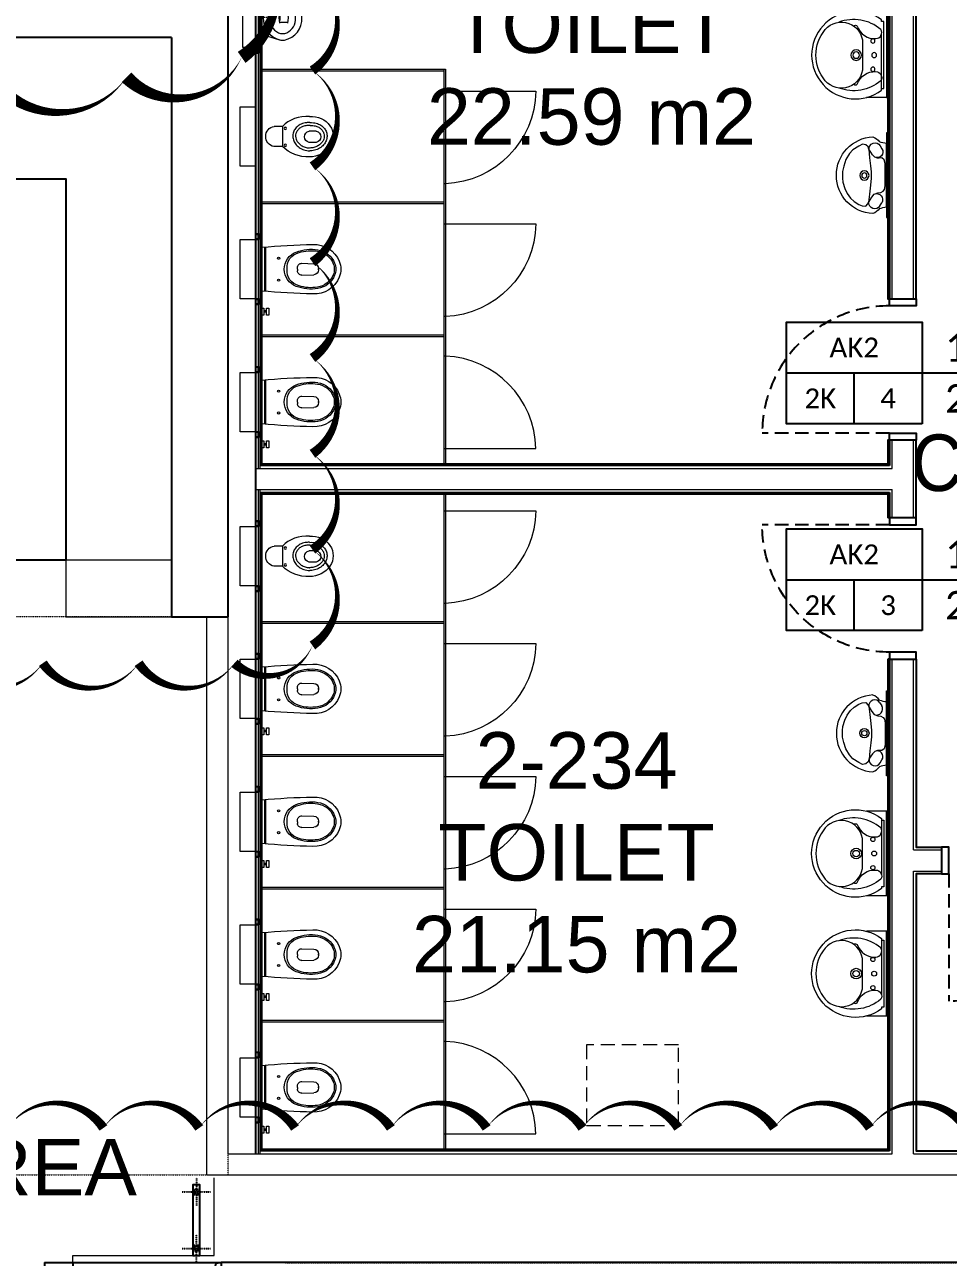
# Model space of a CAD drawing. Header units: metres. Extents: x -9891 to 773, y -8413 to 232.
# Drawn here: x -3607 to -2954, y -7926 to -7054 of the extents above; entities that cross this region are included whole.
import ezdxf
from ezdxf.enums import TextEntityAlignment as Align

# ---------------------------------------------------------------- set-up
doc = ezdxf.new("R2010")
doc.units = ezdxf.units.M
doc.header["$LTSCALE"] = 0.01
doc.header["$MEASUREMENT"] = 0
for name, pattern in [('AM_DIN_G_W050', [13.75, 9.75, -1.5, 1, -1.5]), ('DASHDOT2', [0.5, 0.25, -0.125, 0, -0.125]), ('DASHED2', [9.525, 6.35, -3.175]), ('DOT2', [0.125, 0, -0.125]), ('HIDDEN', [9.525, 6.35, -3.175]), ('HIDDEN2', [0.1875, 0.125, -0.0625])]:
    doc.linetypes.add(name, pattern=pattern)
doc.layers.get('0').update_dxf_attribs({"color": 30, "lineweight": 0})
for name, color, linetype in [('AG-02', 152, 'Continuous'), ('AG-DOOR', 2, 'Continuous'), ('AG-DOOR-NOTATION-WOODDEN', 60, 'Continuous'), ('AG-DOOR-OPENING', 9, 'HIDDEN'), ('AG-HANDRAIL', 20, 'Continuous'), ('AG-PLASTER', 73, 'Continuous'), ('AG-STEEL', 122, 'Continuous'), ('AR-ESCALATOR', 3, 'Continuous'), ('KPL1', 143, 'Continuous'), ('V-2_Column', 160, 'Continuous'), ('V-5_Mechanical', 222, 'Continuous')]:
    doc.layers.add(name, color=color, linetype=linetype)
for name, color, linetype, lineweight in [('AG-Furniture', 9, 'Continuous', 9), ('AG-Slab_Hole', 163, 'Continuous', 20), ('AG-Wall', 4, 'Continuous', 20), ('AG-WALL-GYP-GREEN', 83, 'Continuous', 20), ('AI-040 @ 250', 2, 'Continuous', 20), ('HOLD', 7, 'Continuous', 0), ('SP2-Flooring', 4, 'DASHED2', 9)]:
    doc.layers.add(name, color=color, linetype=linetype, lineweight=lineweight)
doc.styles.add('ARIAL', font='arial.ttf', dxfattribs={"width": 0.9})
doc.styles.add('CALIBRI LIGHT', font='calibril.ttf')

# ---------------------------------------------------------------- blocks, each defined once
blk = doc.blocks.new('*U8')
at = {"style": 'ARIAL'}
for tag, p in [('NO', (1.676, 0.8)), ('MAHAL', (1.676, -1.8)), ('ALAN', (1.676, -4.4))]:
    blk.add_attdef(tag, text='', height=1.6, dxfattribs=at).set_placement(p, align=Align.MIDDLE_CENTER)
blk = doc.blocks.new('Slab_9_1', base_point=(-85902.5, -46600))
at = {"layer": 'SP2-Flooring', "color": 209}
blk.add_lwpolyline([(-38980, -75100), (-38200, -75100), (-38200, -76100), (-33218.4, -76100), (-33218.4, -71000), (-33108.1, -71000), (-30850, -71000), (-30850, -67050), (-47400, -67050)], dxfattribs=at)
blk = doc.blocks.new('*U188')
blk.add_lwpolyline([(1000, -450), (2200, -450), (2200, 450), (1000, 450)], close=True)
for points in [[(2200, 0), (0, 0)], [(1600, -450), (1600, 0)]]:
    blk.add_lwpolyline(points)
at = {"style": 'CALIBRI LIGHT'}
for tag, height, p in [('GENİŞLİK', 250, (500, 225)), ('KAPIKODU', 175, (1600, 225)), ('YÜKSEKLİK', 250, (500, -225)), ('KATTAKI.SAYISI', 175, (1300, -225)), ('BULUNDUGU.KAT', 175, (1900, -225))]:
    blk.add_attdef(tag, text='', height=height, dxfattribs=at).set_placement(p, align=Align.MIDDLE_CENTER)
blk = doc.blocks.new('KAPI-100_2')
at = {"layer": 'AG-DOOR', "ltscale": 0.3}
for points in [[(-24, 95), (-24, 100), (-5, 100), (-5, 95)], [(-24, 0), (-24, 5), (-5, 5), (-5, 0)]]:
    blk.add_lwpolyline(points, close=True, dxfattribs=at)
at = {"layer": 'AG-DOOR-OPENING', "ltscale": 150}
blk.add_lwpolyline([(-24, 5), (-114, 5)], dxfattribs=at)
blk.add_arc((-24, 5), 90, 90, 180, dxfattribs=at)
blk = doc.blocks.new('gomme-klozet')
for p, q in [((35, 305.9), (15, 305.9)), ((35, 295.9), (15, 295.9)), ((20, -155.9), (20, 157.7)), ((28, -155.9), (28, 157.7)), ((253.5, 0.9), (253.5, 12.5)), ((253.5, 0.9), (253.5, -10.7)), ((284.3, 42.5), (369.2, 39.9)), ((403.1, 5), (403.1, 0.9)), ((403.1, 0.9), (403.1, 5)), ((403.1, 0.9), (403.1, -3.2)), ((403.1, -3.2), (403.1, 0.9)), ((284.3, -40.7), (369.2, -38.2))]:
    blk.add_line(p, q)
for points in [[(0, 325.9), (0, 275.9), (15, 275.9), (15, 325.9)], [(35, 325.9), (35, 275.9), (50, 275.9), (50, 325.9)], [(-152.5, 210.8), (-152.5, -209.2), (-42.5, -209.2), (-42.5, 210.8)]]:
    blk.add_lwpolyline(points, close=True)
for centre, radius, start, end in [((452.6, -4823.6), 5000, 91.03182, 95.19398), ((372.9, -14.1), 190, 22.02431, 93.1129), ((290, 0.9), 130, 110.57991, 180), ((289.5, 11.8), 110, 103.19326, 185.68241), ((349.8, -158.3), 300, 80.87192, 110.57991), ((349.8, -158.3), 290, 80.87192, 107.12731), ((372.9, -14.1), 144, 22.02431, 80.87192), ((372.9, -14.1), 154, 22.02431, 80.87192), ((120, 78.4), 7.5, 90, 270), ((120, 78.4), 7.5, 270, 90), ((290, 0.9), 130, 180, 249.42009), ((289.5, -10), 110, 174.31759, 256.80674), ((283.5, 12.5), 30, 88.293, 180), ((368.1, 5), 35, 0, 88.293), ((410, 0.9), 104, 0, 22.02431), ((410, 0.9), 104, 337.97569, 0), ((410, 0.9), 114, 0, 22.02431), ((410, 0.9), 114, 337.97569, 0), ((410, 0.9), 150, 0, 22.02431), ((410, 0.9), 150, 337.97569, 0), ((120, -76.6), 7.5, 90, 270), ((120, -76.6), 7.5, 270, 90), ((283.5, -10.7), 30, 180, 271.707), ((372.9, 15.9), 190, 266.8871, 337.97569), ((368.1, -3.2), 35, 271.707, 0), ((372.9, 15.9), 144, 279.12808, 337.97569), ((372.9, 15.9), 154, 279.12808, 337.97569), ((452.6, 4825.4), 5000, 264.80602, 268.96818), ((349.8, 160), 300, 249.42009, 279.12808), ((349.8, 160), 290, 252.87269, 279.12808)]:
    blk.add_arc(centre, radius, start, end)
at = {"layer": 'AG-STEEL'}
for points in [[(-22.5, 250.8), (-42.5, 250.8), (-42.5, 210.8), (-22.5, 210.8)], [(-22.5, 250.8), (-42.5, 250.8), (-42.5, 210.8), (-22.5, 210.8)], [(-24.5, 248.8), (-40.5, 248.8), (-40.5, 212.8), (-24.5, 212.8)], [(-24.5, 248.8), (-40.5, 248.8), (-40.5, 212.8), (-24.5, 212.8)], [(-22.5, -209.2), (-42.5, -209.2), (-42.5, -249.2), (-22.5, -249.2)], [(-22.5, -209.2), (-42.5, -209.2), (-42.5, -249.2), (-22.5, -249.2)], [(-24.5, -211.2), (-40.5, -211.2), (-40.5, -247.2), (-24.5, -247.2)], [(-24.5, -211.2), (-40.5, -211.2), (-40.5, -247.2), (-24.5, -247.2)]]:
    blk.add_lwpolyline(points, close=True, dxfattribs=at)
blk = doc.blocks.new('KLO')
for points in [[(-7.1, -11.9), (-7.1, -5.97)], [(7.25, -11.9), (7.25, -5.79)], [(-7.1, -11.9), (7.25, -11.9)], [(-3.78, -35.81), (-3.78, -30.78)], [(4.27, -35.81), (4.27, -30.78)]]:
    blk.add_lwpolyline(points)
for centre in [(-5.64, -14.03), (6.28, -14.03)]:
    blk.add_circle(centre, 0.83)
for centre, radius, start, end in [((0.09, -7.32), 7.32, 12.05249, 169.41688), ((0.24, -31.69), 4.13, 12.79425, 167.20575), ((0.24, -34.89), 4.13, 192.79425, 347.20575)]:
    blk.add_arc(centre, radius, start, end)
at = {"extrusion": (0, 0, -1)}
blk.add_ellipse((0.24, -27.02), major_axis=(3.55, 18.82), ratio=0.737136, start_param=4.361068, end_param=5.494285, dxfattribs=at)
for centre, major_axis, ratio, start_param, end_param in [((-0.09, -27.02), (-4.94, 19.24), 0.716394, 4.323603, 5.413839), ((0.24, -31.69), (2.3, 15.96), 0.883408, 1.656924, 4.879094)]:
    blk.add_ellipse(centre, major_axis=major_axis, ratio=ratio, start_param=start_param, end_param=end_param)
for points, knots in [([(-9.71, -31.33), (-9.77, -30.51), (-9.75, -29.68), (-9.51, -27.59), (-9.18, -26.34), (-8.21, -24.09), (-7.56, -23.09), (-6.07, -21.4), (-5.21, -20.72), (-3.39, -19.72), (-2.42, -19.4), (-0.43, -19.12), (0.59, -19.16), (2.62, -19.61), (3.63, -20.02), (5.54, -21.23), (6.44, -22.02), (8.01, -23.91), (8.67, -25.01), (9.67, -27.41), (10.01, -28.7), (10.21, -30.54), (10.24, -31.07), (10.23, -31.33)], [1.656924, 1.656924, 1.656924, 1.656924, 1.857697, 1.857697, 2.179092, 2.179092, 2.500487, 2.500487, 2.821881, 2.821881, 3.143276, 3.143276, 3.464671, 3.464671, 3.786066, 3.786066, 4.107461, 4.107461, 4.428856, 4.428856, 4.75025, 4.75025, 4.879094, 4.879094, 4.879094, 4.879094]), ([(-7.72, -31.46), (-7.76, -30.51), (-7.75, -29.83), (-7.57, -28.18), (-7.34, -27.22), (-6.66, -25.49), (-6.22, -24.71), (-5.2, -23.38), (-4.62, -22.83), (-3.4, -21.96), (-2.76, -21.65), (-1.43, -21.25), (-0.75, -21.16), (0.64, -21.2), (1.34, -21.33), (2.76, -21.85), (3.47, -22.23), (4.81, -23.26), (5.45, -23.9), (6.57, -25.4), (7.05, -26.26), (7.78, -28.11), (8.03, -29.11), (8.17, -30.31), (8.19, -30.51), (8.22, -30.88), (8.23, -31.05), (8.23, -31.23), (8.23, -31.28), (8.23, -31.3)], [1.656924, 1.656924, 1.656924, 1.656924, 1.851586, 1.851586, 2.140374, 2.140374, 2.429162, 2.429162, 2.71795, 2.71795, 3.006738, 3.006738, 3.295526, 3.295526, 3.584314, 3.584314, 3.873102, 3.873102, 4.161889, 4.161889, 4.450677, 4.450677, 4.739465, 4.739465, 4.794188, 4.794188, 4.84891, 4.84891, 4.879094, 4.879094, 4.879094, 4.879094]), ([(-9.71, -31.33), (-9.77, -32.15), (-9.75, -32.97), (-9.51, -35.07), (-9.18, -36.31), (-8.21, -38.56), (-7.56, -39.57), (-6.07, -41.26), (-5.21, -41.94), (-3.39, -42.94), (-2.42, -43.26), (-0.43, -43.54), (0.59, -43.5), (2.62, -43.05), (3.63, -42.63), (5.54, -41.43), (6.44, -40.64), (8.01, -38.75), (8.67, -37.65), (9.67, -35.25), (10.01, -33.96), (10.2, -32.21), (10.22, -31.77), (10.23, -31.33)], [1.656924, 1.656924, 1.656924, 1.656924, 1.857697, 1.857697, 2.179092, 2.179092, 2.500487, 2.500487, 2.821881, 2.821881, 3.143276, 3.143276, 3.464671, 3.464671, 3.786066, 3.786066, 4.107461, 4.107461, 4.428856, 4.428856, 4.75025, 4.75025, 4.857348, 4.857348, 4.857348, 4.857348]), ([(-7.72, -31.46), (-7.76, -32.14), (-7.75, -32.83), (-7.57, -34.48), (-7.34, -35.44), (-6.66, -37.17), (-6.22, -37.95), (-5.2, -39.28), (-4.62, -39.83), (-3.4, -40.69), (-2.76, -41.01), (-1.43, -41.41), (-0.75, -41.5), (0.64, -41.46), (1.34, -41.32), (2.76, -40.81), (3.47, -40.42), (4.81, -39.4), (5.45, -38.76), (6.57, -37.26), (7.05, -36.4), (7.78, -34.55), (8.03, -33.55), (8.2, -32.13), (8.23, -31.71), (8.23, -31.3)], [1.656924, 1.656924, 1.656924, 1.656924, 1.851588, 1.851588, 2.140375, 2.140375, 2.429162, 2.429162, 2.717949, 2.717949, 3.006737, 3.006737, 3.295524, 3.295524, 3.584311, 3.584311, 3.873098, 3.873098, 4.161885, 4.161885, 4.450673, 4.450673, 4.73946, 4.73946, 4.857348, 4.857348, 4.857348, 4.857348])]:
    blk.add_open_spline(points, degree=3, knots=knots)
blk = doc.blocks.new('A$C11A7012C')
at = {"layer": 'AG-Furniture'}
blk.add_lwpolyline([(0, -42), (0, 0), (11, 0), (11, -42)], close=True, dxfattribs=at)
at = {"layer": 'AG-Furniture', "xscale": -1, "rotation": 90}
blk.add_blockref('KLO', (18.05, -21.01), dxfattribs=at)
blk = doc.blocks.new('A$C43686071')
for p, q in [((53.96, 60.96), (38.77, 60.96)), ((49.46, 54.65), (49.46, 15.96)), ((53.96, 0.96), (38.77, 0.96))]:
    blk.add_line(p, q)
for points in [[(50.96, 7.28), (49.46, 7.28), (49.46, 6.09, -1.989975), (49.46, 55.84), (49.46, 54.65), (50.96, 54.65)], [(9.6, 12.86, 0.69845), (36.04, 22.56), (36.04, 39.37, 0.69845), (9.6, 49.06, 0.366646), (9.6, 12.86)]]:
    blk.add_lwpolyline(points, format="xyb", close=True)
for points in [[(29.73, 51.6, -0.361215), (32.28, 51.57, 0.349763), (45.46, 42.67, 0.574856), (48.9, 49.13, 0.271647), (19.16, 54.25, 0.271647)], [(29.73, 10.33, 0.361215), (32.28, 10.36, -0.349763), (45.46, 19.26, -0.574856), (48.9, 12.8, -0.271647), (19.16, 7.68, -0.271647)]]:
    blk.add_lwpolyline(points, format="xyb")
for centre, radius in [((43.28, 40.96), 1.5), ((31.46, 30.96), 3.75), ((31.46, 30.96), 2.25), ((44.21, 30.96), 1.75), ((43.28, 20.96), 1.5)]:
    blk.add_circle(centre, radius)
blk = doc.blocks.new('LAB1')
for points in [[(-22.45, 0), (22.45, 0)], [(-7.48, -0.93), (8.35, -0.93), (10.88, -1.6), (12.21, -3.32), (12.08, -5.19), (12.13, -6.51), (12.88, -8.38), (14.47, -9.84), (16.2, -11.17), (18.33, -12.5), (20.2, -13.03), (21.53, -14.76), (21.93, -17.02), (20.6, -19.68), (18.07, -23.8), (15.27, -26.19), (11.01, -28.72), (6.36, -30.31), (2.63, -31.24), (-2.03, -31.24), (-4.95, -30.98), (-9.34, -29.51), (-12.94, -27.92), (-16.26, -25.53), (-18.66, -22.87), (-20.79, -19.68), (-21.72, -17.15), (-21.85, -14.76), (-20.26, -13.16), (-17.46, -11.7), (-15.6, -10.5), (-13.34, -8.77), (-12.54, -6.25), (-12.14, -4.12), (-11.34, -2.39), (-10.01, -1.46), (-7.48, -0.93)], [(-21.67, -4.66), (-19.57, -3.37)], [(20.79, -4.53), (18.69, -3.25)], [(-19, -12.51), (-13.47, -11.83), (-6.95, -11.03), (-2.16, -10.64), (2.37, -10.64), (6.76, -11.03), (12.35, -11.83), (15.41, -12.1), (18.16, -12.39)]]:
    blk.add_lwpolyline(points)
for radius in [3.28, 1.85]:
    blk.add_circle((-0.15, -15.68), radius)
for centre, radius, start, end in [((-17.47, -13.36), 10.39, 126.10349, 158.8714), ((-19.54, -8.31), 4.23, 120.24784, 277.23002), ((-48.62, 3.42), 26.39, 341.48006, 352.55193), ((-17.31, -7.07), 4.33, 336.75087, 121.44309), ((16.4, -6.51), 3.99, 54.86265, 207.92266), ((18.66, -8.19), 4.23, 262.76998, 59.75216), ((48.62, 3.42), 26.39, 187.44807, 198.51994), ((17.47, -13.36), 10.39, 21.1286, 53.89651), ((0, -8.32), 27.2, 182.72526, 357.27474)]:
    blk.add_arc(centre, radius, start, end)
blk = doc.blocks.new('DURAVIT-PISUAR-PLAN')
at = {"color": 4, "linetype": 'AM_DIN_G_W050', "ltscale": 2}
blk.add_line((0, -69.4), (0, 17.4), dxfattribs=at)
for p, q in [((-2.5, -56.1), (2.5, -56.1)), ((-31, -124.1), (-31, -186)), ((-21.1, -130.7), (20.7, -130.7)), ((31, -124.2), (31, -186)), ((-2.5, -240.1), (2.5, -240.1))]:
    blk.add_line(p, q)
blk.add_lwpolyline([(158.8, -161.2, 0.094756), (158.8, -135, 0.028832), (154.4, -117.8), (118.1, -3.5, 0.32681), (113.4, 0), (-113.4, 0, 0.32681), (-118.1, -3.5), (-154.4, -117.8, 0.028832), (-158.8, -135, 0.094756), (-158.8, -161.2, 0.374692), (0, -285, 0.374692)], format="xyb", close=True)
for centre, radius, start, end in [((-8.4, -164.1), 153.2, 86.85668, 169.01905), ((-8.4, -164.1), 108.2, 86.85176, 155.15797), ((8.4, -164.1), 153.2, 10.98095, 93.14332), ((8.4, -164.1), 108.2, 24.84203, 93.14824), ((-43, -148.1), 70, 155.15797, 204.84203), ((-0.1, -315.3), 193.7, 78.47942, 101.60139), ((43, -148.1), 70, 335.15797, 24.84203), ((-8.4, -132.1), 108.2, 204.84203, 273.14824), ((-0.1, 5.2), 193.7, 258.39861, 281.52058), ((8.4, -132.1), 108.2, 266.85176, 335.15797)]:
    blk.add_arc(centre, radius, start, end)
blk = doc.blocks.new('A$C502F7B7C')
at = {"layer": 'AG-Furniture'}
blk.add_lwpolyline([(0, 4), (0, 46), (11, 46), (11, 4)], close=True, dxfattribs=at)
at = {"layer": 'AG-STEEL', "ltscale": 10}
for points in [[(11, 46), (9, 46), (9, 50), (11, 50)], [(9.2, 49.8), (10.8, 49.8), (10.8, 46.2), (9.2, 46.2)], [(11, 4), (9, 4), (9, 0), (11, 0)], [(9.2, 0.2), (10.8, 0.2), (10.8, 3.8), (9.2, 3.8)]]:
    blk.add_lwpolyline(points, close=True, dxfattribs=at)
at = {"layer": 'AG-Furniture', "ltscale": 0.0002, "xscale": 0.1, "yscale": 0.1, "zscale": 0.1, "rotation": 89.99999999999997}
blk.add_blockref('DURAVIT-PISUAR-PLAN', (13.25, 25), dxfattribs=at)
blk = doc.blocks.new('HNDR-PLN')
at = {"layer": 'AG-HANDRAIL', "linetype": 'DASHDOT2', "ltscale": 2}
for points in [[(0, -100), (0, 100)], [(-100, -0.3), (100, -0.3)]]:
    blk.add_lwpolyline(points, dxfattribs=at)
at = {"layer": 'AG-HANDRAIL', "color": 9, "linetype": 'HIDDEN2'}
blk.add_lwpolyline([(20, 19.7), (20, -20.3), (-20, -20.3), (-20, 19.7)], close=True, dxfattribs=at)
blk.add_circle((0, -0.3), 15, dxfattribs=at)
blk = doc.blocks.new('2VEST')
at = {"layer": 'AG-HANDRAIL', "ltscale": 0.3}
for points in [[(-20650, -4070), (-20650, -3570), (-20700, -3570), (-20700, -4070)], [(-11700, -3570), (-11700, -7550), (-11650, -7550), (-11650, -3570)], [(-20700, -7750), (-20700, -5700), (-20650, -5700), (-20650, -7700), (-20250, -7700), (-20250, -7750)]]:
    blk.add_lwpolyline(points, close=True, dxfattribs=at)
at = {"layer": 'AG-Slab_Hole', "ltscale": 0.3}
for points in [[(-21550, -4120), (-21550, -4070), (-20550, -4070), (-20550, -3520)], [(-19400, -7600), (-11800, -7600), (-11800, -3520)], [(-21550, -5650), (-21550, -5700), (-20550, -5700), (-20550, -7600), (-20200, -7600)]]:
    blk.add_lwpolyline(points, dxfattribs=at)
at = {"layer": 'AR-ESCALATOR'}
for p, q in [((-21750, -4120), (-21750, -5650)), ((-21550, -4120), (-21550, -5650))]:
    blk.add_line(p, q, dxfattribs=at)
at = {"layer": 'AR-ESCALATOR', "linetype": 'DOT2', "ltscale": 0.001}
for p, q in [((-11850, -4120), (-20043.4, -4120)), ((-15247.1, -5650), (-15253.5, -5650)), ((-15247.1, -5650), (-15253.5, -5650))]:
    blk.add_line(p, q, dxfattribs=at)
at = {"layer": 'AR-ESCALATOR'}
for points in [[(-21750, -4120), (-20499.9, -4120)], [(-20499.9, -4120), (-20499.9, -4226.5)], [(-16370.7, -4120), (-16364.3, -4120)], [(-11850, -4226.5), (-21050, -4226.5), (-21050, -4301.5), (-11850, -4301.5)], [(-16298.6, -4226.5), (-16292.2, -4226.5)], [(-16292.2, -4226.5), (-16298.6, -4226.5)], [(-20499.9, -4301.5), (-20499.9, -4385)], [(-16241.4, -4301.5), (-16247.8, -4301.5)], [(-16247.8, -4301.5), (-16241.4, -4301.5)], [(-19407.7, -4385), (-19407.7, -5385)], [(-19047.7, -4385), (-19047.7, -5385)], [(-18687.7, -4385), (-18687.7, -5385)], [(-18327.7, -4385), (-18327.7, -5385)], [(-17967.7, -4385), (-17967.7, -5385)], [(-17607.7, -4385), (-17607.7, -5385)], [(-17247.7, -4385), (-17247.7, -5385)], [(-16887.7, -4385), (-16887.7, -5385)], [(-16527.7, -4385), (-16527.7, -5385)], [(-16184.8, -4385), (-16191.3, -4385)], [(-16167.7, -4385), (-16167.7, -5385)], [(-15807.7, -4385), (-15807.7, -5385)], [(-15447.7, -4385), (-15447.7, -5385)], [(-15087.7, -4385), (-15087.7, -5385)], [(-14727.7, -4385), (-14727.7, -5385)], [(-14367.7, -4385), (-14367.7, -5385)], [(-14007.7, -4385), (-14007.7, -5385)], [(-13647.7, -4385), (-13647.7, -5385)], [(-12927.7, -4385), (-12927.7, -5385)], [(-12567.7, -4385), (-12567.7, -5385)], [(-12207.7, -4385), (-12207.7, -5385)], [(-19407.7, -4885), (-11850, -4885)], [(-20499.9, -5468.5), (-20499.9, -5385)], [(-11850, -5543.5), (-21050, -5543.5), (-21050, -5468.5), (-11850, -5468.5)], [(-15376.4, -5468.5), (-15370, -5468.5)], [(-20499.9, -5650), (-20499.9, -5543.5)], [(-15319.2, -5543.5), (-15325.6, -5543.5)], [(-20499.9, -5650), (-21750, -5650)], [(-15247.1, -5650), (-15253.5, -5650)]]:
    blk.add_lwpolyline(points, dxfattribs=at)
for points in [[(-11850, -4120), (-20499.9, -4120), (-20524, -4123.3, 0.286419), (-20538.4, -4134.8, 0.056277), (-20557.7, -4226.5)], [(-20558.1, -4301.5, 0.048643), (-20544.9, -4371, 0.290108), (-20530.8, -4383.3), (-20499.9, -4385), (-11850, -4385)], [(-20558.1, -5468.5, -0.048643), (-20544.9, -5399, -0.290108), (-20530.8, -5386.7), (-20499.9, -5385), (-11850, -5385)], [(-11850, -5650), (-20499.9, -5650), (-20524, -5646.7, -0.286419), (-20538.4, -5635.2, -0.056277), (-20557.7, -5543.5)]]:
    blk.add_lwpolyline(points, format="xyb", dxfattribs=at)
at = {"layer": 'AR-ESCALATOR', "linetype": 'DOT2', "ltscale": 0.001}
blk.add_lwpolyline([(-20043.4, -4120), (-11850, -4120)], dxfattribs=at)
at = {"layer": 'AR-ESCALATOR'}
blk.add_lwpolyline([(-18907.7, -5019), (-19407.7, -4885), (-18907.7, -4751)], close=True, dxfattribs=at)
for p, rotation in [((-20674.7, -3620), 270), ((-20674.7, -5750), 270), ((-11675.3, -7500), 90.00000000000004)]:
    blk.add_blockref('HNDR-PLN', p, dxfattribs=dict(rotation=rotation))
at = {"xscale": -1}
for p, rotation in [((-11675.3, -3620), 90), ((-20674.7, -4020), 270), ((-11675.3, -4913.3), 90), ((-11675.3, -6206.7), 90), ((-20674.7, -7725), 270), ((-20274.7, -7725), 270)]:
    blk.add_blockref('HNDR-PLN', p, dxfattribs=dict(at, rotation=rotation))

msp = doc.modelspace()

# ---------------------------------------------------------------- linework, layer by layer
at = {"layer": 'AG-02', "ltscale": 0.01}
msp.add_line((-3443.94, -7853.09), (-3443.94, -6865.09), dxfattribs=at)
at = {"layer": 'AG-Furniture'}
for p, q in [((-3439.69, -7085.49), (-3309.69, -7085.49)), ((-3439.69, -7086.69), (-3310.89, -7086.69)), ((-3310.89, -7085.49), (-3310.89, -7365.09)), ((-3309.69, -7085.49), (-3309.69, -7365.09)), ((-3439.69, -7179.49), (-3310.89, -7179.49)), ((-3439.69, -7180.69), (-3310.89, -7180.69)), ((-3439.69, -7273.49), (-3310.89, -7273.49)), ((-3439.69, -7274.69), (-3310.89, -7274.69)), ((-3310.89, -7386.09), (-3310.89, -7850.09)), ((-3309.69, -7386.09), (-3309.69, -7850.09)), ((-3439.69, -7476.49), (-3310.89, -7476.49)), ((-3439.69, -7477.69), (-3310.89, -7477.69)), ((-3439.69, -7570.49), (-3310.89, -7570.49)), ((-3439.69, -7571.69), (-3310.89, -7571.69)), ((-3439.69, -7664.49), (-3310.89, -7664.49)), ((-3439.69, -7665.69), (-3310.89, -7665.69)), ((-3439.69, -7758.49), (-3310.89, -7758.49)), ((-3439.69, -7759.69), (-3310.89, -7759.69))]:
    msp.add_line(p, q, dxfattribs=at)
at = {"layer": 'AG-Furniture', "color": 1}
for points in [[(-2997.44, -7045.59), (-2997.44, -7105.59), (-2996.44, -7105.59), (-2996.44, -7045.59)], [(-2997.44, -7130.59), (-2997.44, -7190.59), (-2996.44, -7190.59), (-2996.44, -7130.59)], [(-2997.44, -7585.59), (-2997.44, -7525.59), (-2996.44, -7525.59), (-2996.44, -7585.59)], [(-2997.44, -7670.59), (-2997.44, -7610.59), (-2996.44, -7610.59), (-2996.44, -7670.59)], [(-2997.44, -7755.59), (-2997.44, -7695.59), (-2996.44, -7695.59), (-2996.44, -7755.59)]]:
    msp.add_lwpolyline(points, close=True, dxfattribs=at)
at = {"layer": 'AG-Furniture', "ltscale": 150}
for points in [[(-3310.89, -7101.09), (-3245.69, -7101.09, -0.397714), (-3309.69, -7166.59), (-3310.89, -7166.59)], [(-3310.89, -7195.09), (-3245.69, -7195.09, -0.397714), (-3309.69, -7260.59), (-3310.89, -7260.59)], [(-3310.89, -7354.09), (-3245.69, -7354.09, 0.397714), (-3309.69, -7288.59), (-3310.89, -7288.59)], [(-3310.89, -7398.09), (-3245.69, -7398.09, -0.397714), (-3309.69, -7463.59), (-3310.89, -7463.59)], [(-3310.89, -7492.09), (-3245.69, -7492.09, -0.397714), (-3309.69, -7557.59), (-3310.89, -7557.59)], [(-3310.89, -7586.09), (-3245.69, -7586.09, -0.397714), (-3309.69, -7651.59), (-3310.89, -7651.59)], [(-3310.89, -7680.09), (-3245.69, -7680.09, -0.397714), (-3309.69, -7745.59), (-3310.89, -7745.59)], [(-3310.89, -7839.09), (-3245.69, -7839.09, 0.397714), (-3309.69, -7773.59), (-3310.89, -7773.59)]]:
    msp.add_lwpolyline(points, format="xyb", dxfattribs=at)
at = {"layer": 'AG-Furniture', "linetype": 'HIDDEN2', "ltscale": 8000}
msp.add_lwpolyline([(-3144.69, -7833.09), (-3144.69, -7776.09), (-3209.69, -7776.09), (-3209.69, -7833.09)], close=True, dxfattribs=at)
at = {"layer": 'AG-PLASTER'}
for p, q in [((-2995.44, -6865.09), (-2995.44, -7248.09)), ((-2995.44, -7348.09), (-2995.44, -7366.09)), ((-2995.44, -7366.09), (-3440.69, -7366.09)), ((-3440.69, -7385.09), (-2995.44, -7385.09)), ((-2995.44, -7385.09), (-2995.44, -7403.09)), ((-2995.44, -7503.09), (-2995.44, -7851.09)), ((-2995.44, -7851.09), (-3440.69, -7851.09))]:
    msp.add_line(p, q, dxfattribs=at)
for points in [[(-2976.44, -7248.09), (-2976.44, -6826.09), (-2995.44, -6826.09)], [(-2976.44, -7403.09), (-2976.44, -7348.09)], [(-2976.44, -7503.09), (-2976.44, -7636.09), (-2958.44, -7636.09)], [(-2958.44, -7655.09), (-2976.44, -7655.09), (-2976.44, -7851.09), (-2535.44, -7851.09), (-2535.44, -7655.09), (-2858.44, -7655.09)]]:
    msp.add_lwpolyline(points, dxfattribs=at)
at = {"layer": 'AG-STEEL'}
for points in [[(-3441.94, -7409.09), (-3443.94, -7409.09), (-3443.94, -7405.09), (-3441.94, -7405.09)], [(-3441.94, -7409.09), (-3443.94, -7409.09), (-3443.94, -7405.09), (-3441.94, -7405.09)], [(-3442.14, -7408.89), (-3443.74, -7408.89), (-3443.74, -7405.29), (-3442.14, -7405.29)], [(-3442.14, -7408.89), (-3443.74, -7408.89), (-3443.74, -7405.29), (-3442.14, -7405.29)], [(-3441.94, -7455.09), (-3443.94, -7455.09), (-3443.94, -7451.09), (-3441.94, -7451.09)], [(-3441.94, -7455.09), (-3443.94, -7455.09), (-3443.94, -7451.09), (-3441.94, -7451.09)], [(-3442.14, -7454.89), (-3443.74, -7454.89), (-3443.74, -7451.29), (-3442.14, -7451.29)], [(-3442.14, -7454.89), (-3443.74, -7454.89), (-3443.74, -7451.29), (-3442.14, -7451.29)]]:
    msp.add_lwpolyline(points, close=True, dxfattribs=at)
at = {"layer": 'AG-Wall'}
for p, q in [((-2978.44, -7248.09), (-2978.44, -6828.09)), ((-2993.44, -7248.09), (-2993.44, -6863.09)), ((-2993.44, -7248.09), (-2978.44, -7248.09)), ((-2993.44, -7368.09), (-2993.44, -7348.09)), ((-2993.44, -7348.09), (-2978.44, -7348.09)), ((-2978.44, -7403.09), (-2978.44, -7348.09)), ((-3443.94, -7368.09), (-2993.44, -7368.09)), ((-3443.94, -7383.09), (-2993.44, -7383.09)), ((-2993.44, -7403.09), (-2993.44, -7383.09)), ((-2993.44, -7403.09), (-2978.44, -7403.09)), ((-3503.44, -7433.09), (-3578.44, -7433.09)), ((-3578.44, -7433.09), (-3578.44, -7473.09)), ((-3578.44, -7473.09), (-3503.44, -7473.09)), ((-3478.44, -7868.09), (-3478.44, -7473.09)), ((-3463.44, -7853.09), (-3463.44, -7473.09)), ((-2993.44, -7853.09), (-2993.44, -7503.09)), ((-2993.44, -7503.09), (-2978.44, -7503.09)), ((-2978.44, -7638.09), (-2978.44, -7503.09)), ((-2978.44, -7638.09), (-2958.44, -7638.09)), ((-2958.44, -7653.09), (-2958.44, -7638.09)), ((-2978.44, -7853.09), (-2978.44, -7653.09)), ((-2978.44, -7653.09), (-2958.44, -7653.09)), ((-3463.44, -7853.09), (-2993.44, -7853.09)), ((-2978.44, -7853.09), (-2533.44, -7853.09)), ((-3478.44, -7868.09), (-2518.44, -7868.09))]:
    msp.add_line(p, q, dxfattribs=at)
at = {"layer": 'AG-WALL-GYP-GREEN'}
for p, q in [((-3441.94, -7368.09), (-3441.94, -6865.09)), ((-3440.69, -7368.09), (-3440.69, -6865.09)), ((-3441.94, -7853.09), (-3441.94, -7383.09)), ((-3440.69, -7853.09), (-3440.69, -7383.09))]:
    msp.add_line(p, q, dxfattribs=at)
at = {"layer": 'HOLD'}
msp.add_lwpolyline([(-3894.33, -6561.72, 0, 9.56, -0.520567), (-3798.74, -6561.72, 0, 9.56, -0.520567), (-3703.14, -6561.72, 0, 9.56, -0.520567), (-3607.55, -6561.72, 0, 9.56, -0.520567), (-3511.95, -6561.72, 0, 9.56, -0.520567), (-3453.87, -6599.24, 0, 9.56, -0.520567), (-3453.87, -6694.83, 0, 9.56, -0.520567), (-3453.87, -6790.43, 0, 9.56, -0.520567), (-3453.87, -6886.02, 0, 9.56, -0.520567), (-3453.87, -6981.62, 0, 9.56, -0.520567), (-3453.87, -7077.22, 0, 9.56, -0.520567), (-3535.36, -7091.33, 0, 9.56, -0.520567), (-3630.95, -7091.33, 0, 9.56, -0.520567), (-3726.55, -7091.33, 0, 9.56, -0.520567), (-3822.15, -7091.33, 0, 9.56, -0.462282), (-3904.33, -7067.92, 0, 9.56, -0.517742), (-3894.33, -6972.33, 0, 9.56, -0.520567), (-3894.33, -6876.73, 0, 9.56, -0.520567), (-3894.33, -6781.13, 0, 9.56, -0.520567), (-3894.33, -6685.54, 0, 9.56, -0.520567)], format="xyseb", close=True, dxfattribs=at)
for points in [[(-3403.77, -7018.69, 0, 6.78, -0.520567), (-3403.77, -7086.5, 0, 6.78, -0.520567), (-3403.77, -7154.32, 0, 6.78, -0.520567), (-3403.77, -7222.13, 0, 6.78, -0.520567), (-3403.77, -7289.95, 0, 6.78, -0.520567), (-3403.77, -7357.76, 0, 6.78, -0.520567), (-3403.77, -7425.57, 0, 6.78, -0.520567), (-3403.77, -7493.39, 0, 6.78, -0.520567), (-3459.03, -7505.94, 0, 6.78, -0.520567), (-3526.84, -7505.94, 0, 6.78, -0.520567), (-3594.66, -7505.94, 0, 6.78, -0.520567), (-3662.47, -7505.94, 0, 6.78, -0.520567), (-3730.28, -7505.94, 0, 6.78, -0.520567), (-3798.1, -7505.94, 0, 6.78, -0.520567), (-3865.91, -7505.94, 0, 6.78, -0.520567), (-3933.73, -7505.94, 0, 6.78, -0.520567), (-4001.54, -7505.94, 0, 6.78, -0.520567), (-4069.35, -7505.94, 0, 6.78, -0.520567), (-4137.17, -7505.94, 0, 6.78, -0.520567), (-4204.98, -7505.94, 0, 6.78, -0.520567), (-4272.8, -7505.94, 0, 6.78, -0.402006)], [(-3619.51, -7834.79, 0, 6.78, -0.520567), (-3551.69, -7834.79, 0, 6.78, -0.520567), (-3483.88, -7834.79, 0, 6.78, -0.520567), (-3416.06, -7834.79, 0, 6.78, -0.520567), (-3348.25, -7834.79, 0, 6.78, -0.520567), (-3280.44, -7834.79, 0, 6.78, -0.520567), (-3212.62, -7834.79, 0, 6.78, -0.520567), (-3144.81, -7834.79, 0, 6.78, -0.520567), (-3076.99, -7834.79, 0, 6.78, -0.520567), (-3009.18, -7834.79, 0, 6.78, -0.520567), (-2941.37, -7834.79, 0, 6.78, -0.520567), (-2873.55, -7834.79, 0, 6.78, -0.520567), (-2805.74, -7834.79, 0, 6.78, -0.520567), (-2737.92, -7834.79, 0, 6.78, -0.520567), (-2670.11, -7834.79, 0, 6.78, -0.520567), (-2602.3, -7834.79, 0, 6.78, -0.520567), (-2534.48, -7834.79, 0, 6.78, -0.520567), (-2487.86, -7855.98, 0, 6.78, -0.520567), (-2487.86, -7923.8, 0, 6.78, -0.520567), (-2487.86, -7991.61, 0, 6.78, -0.520567)]]:
    msp.add_lwpolyline(points, format="xyseb", dxfattribs=at)
at = {"layer": 'KPL1', "ltscale": 1000}
for p, q in [((-2995.44, -7403.09), (-2996.44, -7403.09)), ((-2995.44, -7503.09), (-2996.44, -7503.09))]:
    msp.add_line(p, q, dxfattribs=at)
for points in [[(-2995.44, -7348.09), (-2996.44, -7348.09), (-2996.44, -7365.09), (-3439.69, -7365.09), (-3439.69, -6866.09), (-2996.44, -6866.09), (-2996.44, -7248.09), (-2995.44, -7248.09)], [(-2996.44, -7503.09), (-2996.44, -7850.09), (-3424.44, -7850.09), (-3439.69, -7850.09), (-3439.69, -7386.09), (-2996.44, -7386.09), (-2996.44, -7403.09)]]:
    msp.add_lwpolyline(points, dxfattribs=at)
at = {"layer": 'V-2_Column'}
for p, q in [((-3463.44, -7473.09), (-3463.44, -7023.09)), ((-3463.44, -7473.09), (-3463.44, -7023.09)), ((-3503.44, -7063.09), (-4358.44, -7063.09))]:
    msp.add_line(p, q, dxfattribs=at)
msp.add_lwpolyline([(-3503.44, -7063.09), (-3503.44, -7473.09), (-3463.44, -7473.09)], dxfattribs=at)
at = {"layer": 'V-5_Mechanical', "linetype": 'Continuous'}
msp.add_lwpolyline([(-3578.44, -7433.09), (-3848.44, -7433.09), (-3848.44, -7163.09), (-3578.44, -7163.09)], close=True, dxfattribs=at)

# ---------------------------------------------------------------- block references
msp.add_blockref('KAPI-100_2', (-2971.44, -7348.09))
at = {"xscale": -1}
for p, rotation in [((-2971.44, -7403.09), 180), ((-2958.44, -7631.09), 270)]:
    msp.add_blockref('KAPI-100_2', p, dxfattribs=dict(at, rotation=rotation))
at = {"layer": 'AG-DOOR-NOTATION-WOODDEN', "ltscale": 0.3}
ref = msp.add_blockref('*U188', (-2892.32, -7300.51), dxfattribs=dict(at, xscale=-0.08000000000000002, yscale=0.08000000000000002, zscale=0.08000000000000002))
ref.add_attrib('BULUNDUGU.KAT', '2K', dxfattribs={"layer": '0', "height": 14, "style": 'CALIBRI LIGHT'}).set_placement((-3044.32, -7318.51), align=Align.MIDDLE_CENTER)
ref.add_attrib('KATTAKI.SAYISI', '4', dxfattribs={"layer": '0', "height": 14, "style": 'CALIBRI LIGHT'}).set_placement((-2996.32, -7318.51), align=Align.MIDDLE_CENTER)
ref.add_attrib('KAPIKODU', 'AK2', dxfattribs={"layer": '0', "height": 14, "style": 'CALIBRI LIGHT'}).set_placement((-3020.32, -7282.51), align=Align.MIDDLE_CENTER)
ref.add_attrib('YÜKSEKLİK', '210', dxfattribs={"layer": '0', "height": 20, "style": 'CALIBRI LIGHT'}).set_placement((-2932.32, -7318.51), align=Align.MIDDLE_CENTER)
ref.add_attrib('GENİŞLİK', '100', dxfattribs={"layer": '0', "height": 20, "style": 'CALIBRI LIGHT'}).set_placement((-2932.32, -7282.51), align=Align.MIDDLE_CENTER)
ref = msp.add_blockref('*U188', (-2892.32, -7446.88), dxfattribs=dict(at, xscale=-0.08000000000000002, yscale=0.08000000000000002, zscale=0.08000000000000002))
ref.add_attrib('BULUNDUGU.KAT', '2K', dxfattribs={"layer": '0', "height": 14, "style": 'CALIBRI LIGHT'}).set_placement((-3044.32, -7464.88), align=Align.MIDDLE_CENTER)
ref.add_attrib('KATTAKI.SAYISI', '3', dxfattribs={"layer": '0', "height": 14, "style": 'CALIBRI LIGHT'}).set_placement((-2996.32, -7464.88), align=Align.MIDDLE_CENTER)
ref.add_attrib('KAPIKODU', 'AK2', dxfattribs={"layer": '0', "height": 14, "style": 'CALIBRI LIGHT'}).set_placement((-3020.32, -7428.88), align=Align.MIDDLE_CENTER)
ref.add_attrib('YÜKSEKLİK', '210', dxfattribs={"layer": '0', "height": 20, "style": 'CALIBRI LIGHT'}).set_placement((-2932.32, -7464.88), align=Align.MIDDLE_CENTER)
ref.add_attrib('GENİŞLİK', '100', dxfattribs={"layer": '0', "height": 20, "style": 'CALIBRI LIGHT'}).set_placement((-2932.32, -7428.88), align=Align.MIDDLE_CENTER)
at = {"layer": 'AG-Furniture'}
for name, p in [('A$C502F7B7C', (-3452.94, -7074.09)), ('A$C11A7012C', (-3454.94, -7112.09)), ('A$C11A7012C', (-3454.94, -7409.09)), ('A$C43686071', (-3050.4, -7671.56)), ('A$C43686071', (-3050.4, -7756.56))]:
    msp.add_blockref(name, p, dxfattribs=at)
at = {"layer": 'AG-Furniture', "xscale": -1}
for name, p, rotation in [('A$C43686071', (-3050.4, -7044.63), 180), ('LAB1', (-2997.44, -7160.59), 270)]:
    msp.add_blockref(name, p, dxfattribs=dict(at, rotation=rotation))
at = {"layer": 'AG-Furniture', "xscale": -0.1, "yscale": 0.1, "zscale": 0.1, "rotation": 180}
for p in [(-3439.69, -7227.01), (-3439.69, -7321.01), (-3439.69, -7524.01), (-3439.69, -7618.01), (-3439.69, -7712.01), (-3439.69, -7806.01)]:
    msp.add_blockref('gomme-klozet', p, dxfattribs=at)
at = {"layer": 'AG-Furniture', "rotation": 270}
msp.add_blockref('LAB1', (-2997.44, -7555.59), dxfattribs=at)
at = {"layer": 'AI-040 @ 250', "color": 2, "linetype": 'Continuous', "lineweight": -2, "transparency": 33554610, "xscale": 25, "yscale": 25, "zscale": 25}
for p, values in [((-3248.17, -7009.05), {'ALAN': '22.59 m2', 'MAHAL': 'TOILET', 'NO': '2-235'}), ((-3258.75, -7594.74), {'ALAN': '21.15 m2', 'MAHAL': 'TOILET', 'NO': '2-234'})]:
    msp.add_blockref('*U8', p, dxfattribs=at).add_auto_attribs(values)
at = {"layer": 'AI-040 @ 250', "color": 2, "linetype": 'Continuous', "lineweight": -2, "transparency": 33554610}
ref = msp.add_blockref('*U8', (-2884.87, -7319.07), dxfattribs=dict(at, xscale=25, yscale=25, zscale=25))
ref.add_attrib('ALAN', '13.24', dxfattribs={"layer": '0', "height": 40, "style": 'ARIAL', "width": 0.9}).set_placement((-2842.96, -7429.07), align=Align.MIDDLE_CENTER)
ref.add_attrib('MAHAL', 'CORRIDOR', dxfattribs={"layer": '0', "height": 40, "style": 'ARIAL', "width": 0.9}).set_placement((-2842.96, -7364.07), align=Align.MIDDLE_CENTER)
ref.add_attrib('NO', '2-203', dxfattribs={"layer": '0', "height": 40, "style": 'ARIAL', "width": 0.9}).set_placement((-2842.96, -7299.07), align=Align.MIDDLE_CENTER)
at = {"layer": 'AI-040 @ 250', "color": 2, "linetype": 'Continuous', "lineweight": 20, "xscale": 25, "yscale": 25, "zscale": 25}
msp.add_blockref('*U8', (-3988.97, -7817.61), dxfattribs=at).add_auto_attribs({'ALAN': '76.83 m2', 'MAHAL': 'SHOWROOM ENTRANCE AREA', 'NO': '2-100a'})
at = {"layer": 'AR-ESCALATOR', "xscale": 0.1, "yscale": 0.1, "zscale": 0.1}
msp.add_blockref('2VEST', (-1418.44, -7518.09), dxfattribs=at)
at = {"layer": 'SP2-Flooring', "color": 7, "linetype": 'Continuous', "lineweight": 20, "xscale": 0.1, "yscale": 0.1, "zscale": 0.1}
msp.add_blockref('Slab_9_1', (-8968.69, -5428.09), dxfattribs=at)

doc.saveas('drawing.dxf')
